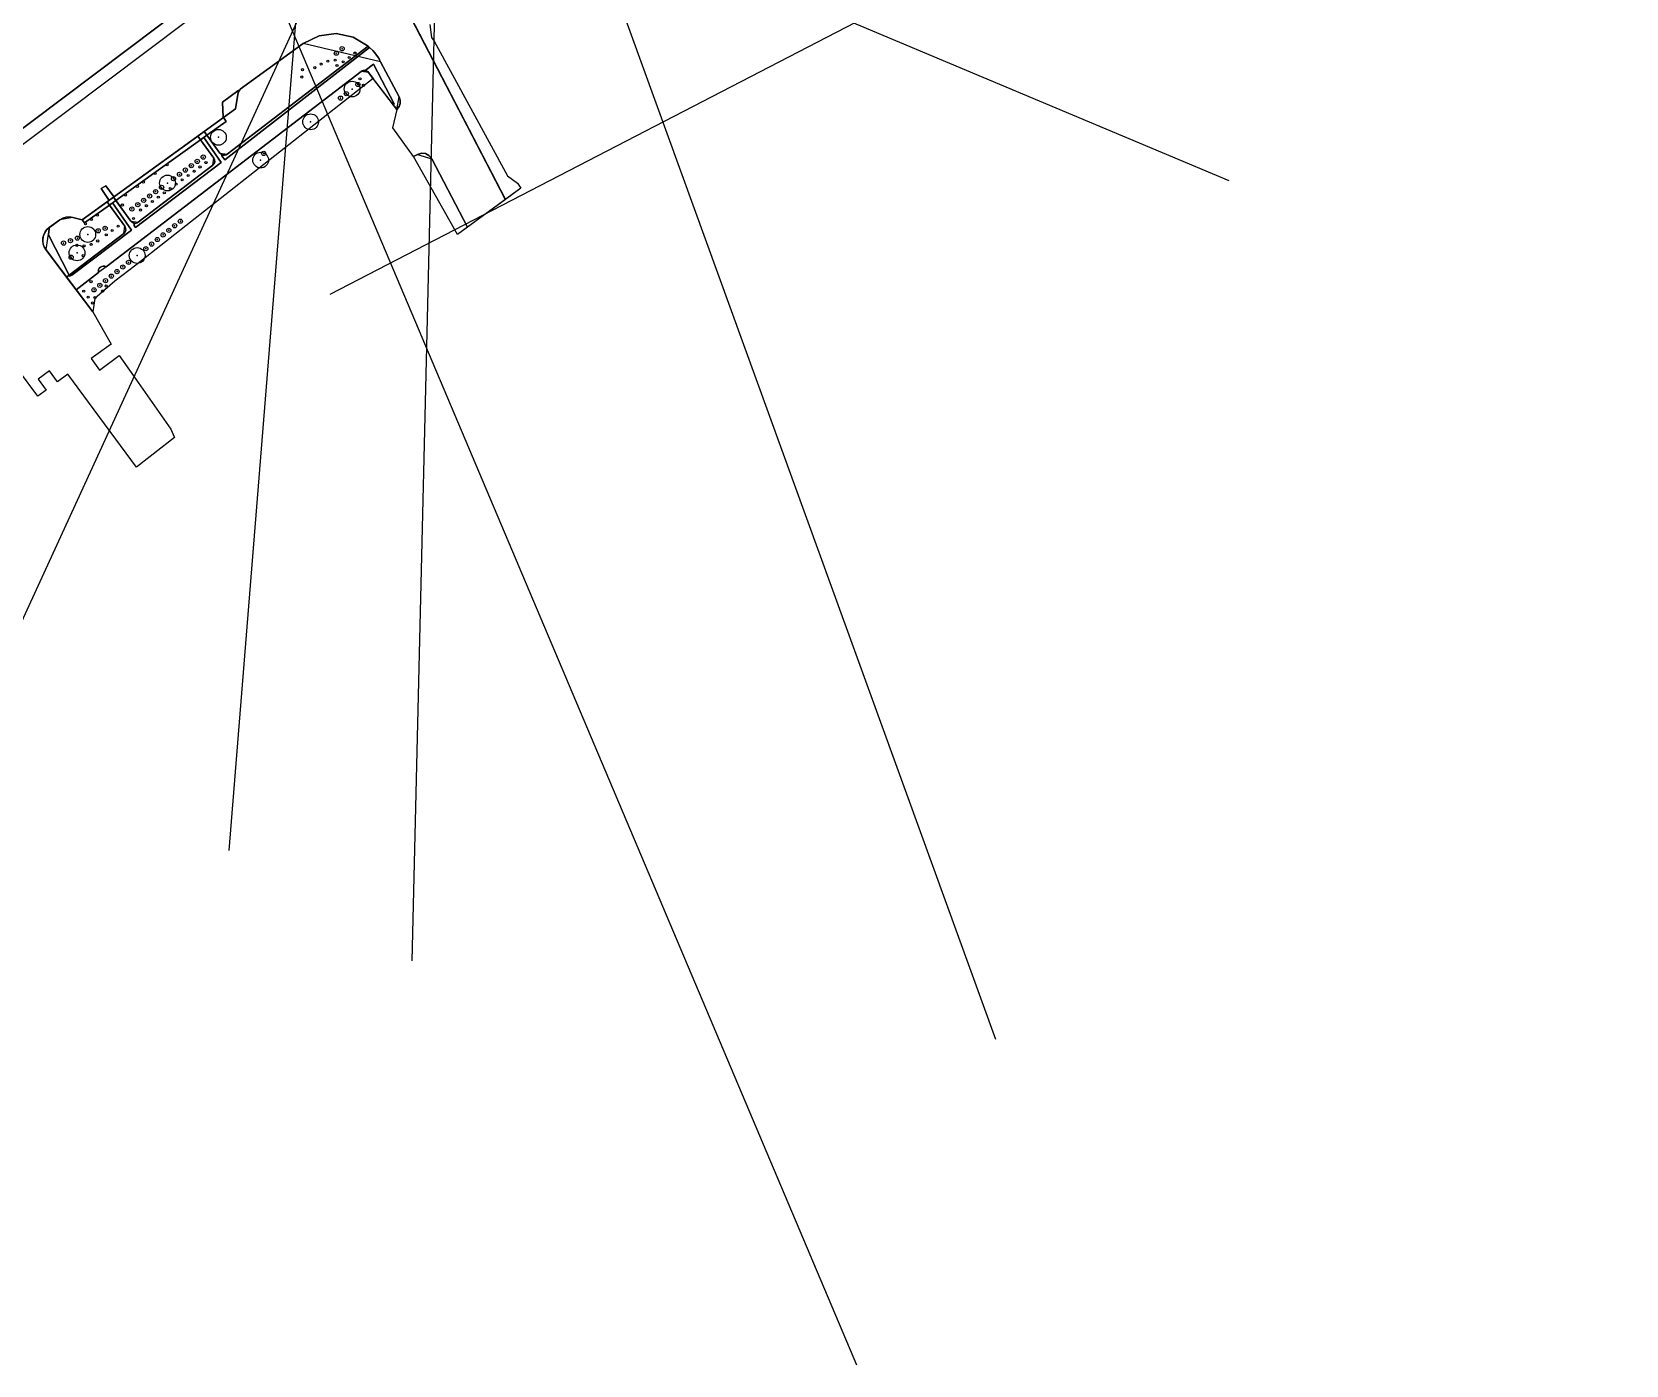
# Model space of a CAD drawing. Header units: metres. Extents: x 13966 to 15478, y -1639 to -430.
# Drawn here: x 14700.7 to 15004.2, y -1165.5 to -911.7 of the extents above; entities that cross this region are included whole.
import ezdxf

# ---------------------------------------------------------------- set-up
doc = ezdxf.new("R2010")
doc.units = ezdxf.units.M
for name, color, linetype in [('BOUNDARY', 7, 'Continuous'), ('CURB', 7, 'Continuous'), ('ELECTR_CABLE', 7, 'Continuous'), ('ELECTR_CABLE_COMM', 7, 'Continuous'), ('GAS', 7, 'Continuous'), ('GRASS', 7, 'Continuous'), ('HEAT', 7, 'Continuous'), ('NEW_BUSH', 3, 'Continuous'), ('NEW_TREE', 3, 'Continuous'), ('OVERHEAD_POWER_LINE', 7, 'Continuous'), ('ROAD', 7, 'Continuous'), ('SIDEWALK_PATH', 7, 'Continuous'), ('WATER_PIPELINE', 7, 'Continuous')]:
    doc.layers.add(name, color=color, linetype=linetype)

# ---------------------------------------------------------------- blocks, each defined once
blk = doc.blocks.new('ЛАПЧАТКА_GOLDFINGER')
blk.add_circle((0, 0), 0.2)
blk = doc.blocks.new('ИВА_БУЛЛАТА')
blk.add_circle((0, 0), 0.2)
blk = doc.blocks.new('СПИРЕЯ_GREFSHEIM')
blk.add_circle((0, 0), 0.2)
blk = doc.blocks.new('ПУЗЫРЕПЛОДНИК_LADY_IN_RED')
blk.add_circle((0, 0), 0.2)
blk = doc.blocks.new('ПУЗЫРЕПЛОДНИК_TINY_WINE_GOLD')
blk.add_circle((0, 0), 0.2)
blk = doc.blocks.new('КЛЕН_CRIMSON_SENTRY')
blk.add_circle((0, 0), 0.2)
blk = doc.blocks.new('КЛЕН_PRINCETON_GOLD')
blk.add_circle((0, 0), 0.2)

msp = doc.modelspace()

# ---------------------------------------------------------------- linework, layer by layer
at = {"layer": 'BOUNDARY'}
msp.add_lwpolyline([(14776.51, -910.29), (14776.83, -912.8), (14777.34, -913.46), (14791.3, -939.12), (14793.19, -940.51), (14793.8, -941.48), (14781.78, -950.26), (14773.41, -935.42), (14769.47, -930.01), (14770.27, -926.52), (14765.7, -920.57), (14720.54, -956.15), (14716.53, -959.19), (14712.69, -962.46), (14712.3, -965.02), (14715.85, -971.14), (14712.02, -973.91), (14713.58, -976.08), (14717.37, -973.34), (14720.09, -977.17), (14727.21, -987.34), (14727.87, -988.94), (14720.63, -994.6), (14707.55, -976.89), (14705.6, -978.32), (14704.07, -976.25), (14701.94, -977.83), (14703.46, -979.89), (14701.86, -981.06), (14698.4, -976.36)], dxfattribs=at)
at = {"layer": 'CURB'}
for points in [[(14790.89, -943.61), (14772.31, -907.88), (14774.15, -896.16), (14775.67, -896.29), (14777.93, -899.45), (14805.49, -879.06), (14812.14, -874.23)], [(14674.63, -906.49), (14711.47, -881.39), (14715.68, -882.25), (14730.87, -905.73), (14730.15, -909.76), (14692.19, -938.25), (14687.91, -937.54), (14672.97, -915.61), (14673.76, -911.44), (14676.66, -909.46), (14674.59, -906.43)], [(14731.01, -905.98), (14688.33, -938.03)], [(14770.22, -926.47), (14770.63, -924.07), (14767.12, -917.39), (14752.4, -913.94), (14740.39, -922.63), (14739.99, -923.28), (14739.49, -926.37), (14710.33, -947.47), (14708.54, -947.02), (14706.04, -947.49), (14704.04, -948.94), (14703.4, -953.17), (14712.3, -965.02)], [(14733.54, -930.68), (14736.52, -934.78), (14737.93, -934.98), (14764.76, -914.44)], [(14764.76, -914.44), (14765.03, -914.68), (14765.67, -915.32), (14766.2, -915.96), (14766.9, -917)], [(14765.7, -920.57), (14764.82, -919.43), (14763.42, -919.24), (14714.87, -956.42), (14713.41, -957.54), (14709.14, -960.81)], [(14716.25, -943.18), (14719.57, -947.75), (14720.99, -947.96), (14735.15, -937.11), (14735.35, -935.73), (14732.32, -931.56)], [(14732.32, -931.56), (14733.53, -930.68)], [(14773.41, -935.42), (14774.14, -935.03), (14776.84, -935.87), (14783.67, -948.88)], [(14715.04, -944.07), (14716.25, -943.18)], [(14707.32, -958.43), (14718.21, -950.09), (14718.41, -948.71), (14715.04, -944.07)], [(14707.32, -958.43), (14709.14, -960.81)]]:
    msp.add_lwpolyline(points, dxfattribs=at)
at = {"layer": 'ELECTR_CABLE'}
msp.add_line((14766.62, -871.91), (14928.61, -940.02), dxfattribs=at)
at = {"layer": 'ELECTR_CABLE_COMM'}
msp.add_line((14857.8, -1165.49), (14728.24, -859.15), dxfattribs=at)
at = {"layer": 'GAS'}
msp.add_line((14738.26, -1067.53), (14758.27, -819.11), dxfattribs=at)
at = {"layer": 'GRASS'}
msp.add_lwpolyline([(14683.65, -904.7), (14715.5, -882.01), (14715.55, -882.06), (14715.59, -882.12), (14715.63, -882.18), (14715.68, -882.25), (14730.87, -905.73), (14730.9, -905.79), (14730.94, -905.86), (14730.98, -905.92), (14731.01, -905.98), (14688.33, -938.03)], dxfattribs=at)
for points in [[(14736.52, -934.78), (14734.06, -931.4), (14737.72, -928.78), (14737.19, -928.03), (14739.49, -926.37), (14739.99, -923.28), (14740.04, -923.09), (14740.13, -922.92), (14740.24, -922.76), (14740.39, -922.63), (14752.4, -913.94), (14755.42, -912.45), (14758.67, -912.05), (14761.88, -912.71), (14764.76, -914.44), (14737.93, -934.98), (14737.76, -935.09), (14737.58, -935.16), (14737.38, -935.19), (14737.18, -935.18), (14736.99, -935.13), (14736.81, -935.05), (14736.65, -934.93)], [(14712.3, -965.02), (14709.14, -960.81), (14713.41, -957.54), (14713.38, -957.25), (14713.43, -956.96), (14713.56, -956.71), (14713.77, -956.5), (14714.03, -956.35), (14714.31, -956.29), (14714.6, -956.31), (14714.87, -956.42), (14763.42, -919.24), (14763.59, -919.14), (14763.77, -919.07), (14763.97, -919.04), (14764.16, -919.04), (14764.35, -919.09), (14764.53, -919.17), (14764.69, -919.28), (14764.82, -919.43), (14765.7, -920.57), (14720.54, -956.15), (14716.53, -959.19), (14712.69, -962.46)], [(14734.06, -931.4), (14733.54, -930.68), (14737.19, -928.03), (14737.72, -928.78)], [(14716.71, -943.81), (14716.25, -943.18), (14732.32, -931.56), (14732.84, -932.27)], [(14719.57, -947.75), (14716.71, -943.81), (14732.84, -932.27), (14735.35, -935.73), (14735.52, -936.09), (14735.54, -936.46), (14735.41, -936.82), (14735.15, -937.11), (14720.99, -947.96), (14720.82, -948.06), (14720.64, -948.13), (14720.44, -948.16), (14720.24, -948.15), (14720.05, -948.11), (14719.87, -948.02), (14719.71, -947.9)], [(14703.9, -950.34), (14704.03, -949.23), (14704.14, -948.87), (14706.04, -947.49), (14706.61, -947.17), (14707.24, -946.97), (14707.89, -946.92), (14708.54, -947.02), (14710.33, -947.47), (14710.77, -948.07), (14715.49, -944.69), (14718.41, -948.71), (14718.58, -949.06), (14718.59, -949.44), (14718.47, -949.79), (14718.21, -950.09), (14707.83, -958.04)], [(14710.77, -948.07), (14710.33, -947.47), (14715.04, -944.06), (14715.49, -944.69)], [(14703.4, -953.17), (14703.09, -952.66), (14702.89, -952.1), (14702.81, -951.51), (14702.84, -950.92), (14702.98, -950.34), (14703.24, -949.8), (14703.6, -949.33), (14704.04, -948.94), (14704.11, -948.96), (14704.03, -949.23), (14703.9, -950.34), (14707.83, -958.04), (14707.34, -958.41)]]:
    msp.add_lwpolyline(points, close=True, dxfattribs=at)
at = {"layer": 'HEAT'}
for p, q in [((14884.22, -1103.54), (14740.5, -707.31)), ((14757.53, -961.62), (15048.85, -810.88))]:
    msp.add_line(p, q, dxfattribs=at)
at = {"layer": 'NEW_BUSH'}
for centre in [(14758.68, -915.78), (14759.79, -914.93), (14762.79, -921.73), (14759.49, -924.33), (14760.59, -923.47), (14744.86, -934.85), (14729.95, -938.02), (14731.08, -937.19), (14732.21, -936.37), (14733.35, -935.55), (14727.68, -939.66), (14728.82, -938.84), (14722.02, -943.78), (14723.15, -942.95), (14724.29, -942.13), (14725.42, -941.31), (14719.76, -945.42), (14720.89, -944.6), (14713.35, -949.58), (14714.67, -949.11), (14725.71, -950.36), (14726.8, -949.49), (14727.9, -948.62), (14729, -947.75), (14706.75, -951.92), (14708.07, -951.45), (14709.39, -950.98), (14722.42, -952.98), (14723.52, -952.11), (14724.61, -951.24), (14708.2, -954.61), (14719.13, -955.59), (14714.75, -959.08), (14715.85, -958.21), (14716.94, -957.34), (14718.04, -956.46), (14712.56, -960.82), (14713.66, -959.95)]:
    msp.add_circle(centre, 0.4, dxfattribs=at)
for p in [(14758.68, -915.78), (14759.79, -914.93), (14762.79, -921.73), (14759.49, -924.33), (14760.59, -923.47), (14731.08, -937.19), (14732.21, -936.37), (14733.35, -935.55), (14744.86, -934.85), (14727.68, -939.66), (14728.82, -938.84), (14729.95, -938.02), (14722.02, -943.78), (14723.15, -942.95), (14724.29, -942.13), (14725.42, -941.31), (14719.76, -945.42), (14720.89, -944.6), (14713.35, -949.58), (14714.67, -949.11), (14726.8, -949.49), (14727.9, -948.62), (14729, -947.75), (14706.75, -951.92), (14708.07, -951.45), (14709.39, -950.98), (14722.42, -952.98), (14723.52, -952.11), (14724.61, -951.24), (14725.71, -950.36), (14708.2, -954.61), (14719.13, -955.59), (14714.75, -959.08), (14715.85, -958.21), (14716.94, -957.34), (14718.04, -956.46), (14712.56, -960.82), (14713.66, -959.95)]:
    msp.add_point(p, dxfattribs=at)
at = {"layer": 'NEW_TREE'}
for centre in [(14761.69, -922.6), (14753.79, -928.84), (14736.24, -931.78), (14744.28, -936.12), (14726.55, -940.49), (14711.37, -950.28), (14709.32, -953.77), (14720.78, -954.29)]:
    msp.add_circle(centre, 1.5, dxfattribs=at)
for p in [(14761.69, -922.6), (14736.24, -931.78), (14753.79, -928.84), (14744.28, -936.12), (14726.55, -940.49), (14711.37, -950.28), (14709.32, -953.77), (14720.78, -954.29)]:
    msp.add_point(p, dxfattribs=at)
at = {"layer": 'OVERHEAD_POWER_LINE'}
msp.add_line((14683.07, -1058.14), (14848.46, -697.95), dxfattribs=at)
at = {"layer": 'ROAD'}
for points in [[(14681.46, -901.84), (14711.47, -881.39), (14712.51, -880.94), (14713.61, -880.91), (14714.64, -881.27), (14715.5, -882.01), (14715.68, -882.25), (14730.87, -905.73), (14731.01, -905.98), (14731.32, -907), (14731.27, -908.03), (14730.87, -908.98), (14730.15, -909.76), (14692.19, -938.25)], [(14772.79, -908.81), (14790.89, -943.61), (14783.67, -948.88), (14776.84, -935.87), (14776.33, -935.26), (14775.66, -934.89), (14774.9, -934.81), (14774.14, -935.03), (14773.41, -935.42), (14769.47, -930.01), (14770.27, -926.52), (14770.22, -926.47), (14770.62, -925.94), (14770.83, -925.34), (14770.84, -924.7), (14770.63, -924.07), (14767.12, -917.39), (14766.69, -916.64), (14766.19, -915.94), (14765.64, -915.28), (14765.03, -914.68), (14764.76, -914.44), (14761.88, -912.71), (14758.67, -912.05), (14755.42, -912.45), (14752.4, -913.94), (14740.39, -922.63), (14740.32, -922.69), (14740.25, -922.76), (14740.19, -922.83), (14740.13, -922.9), (14739.94, -922.94), (14737.01, -925.07), (14737.16, -927.98), (14737.19, -928.03), (14733.54, -930.68), (14732.32, -931.56), (14716.47, -943.03), (14716.23, -942.95), (14714.83, -941.01), (14713.94, -941.55), (14715.42, -943.79), (14715.04, -944.06), (14710.33, -947.47), (14708.54, -947.02), (14707.89, -946.92), (14707.24, -946.97), (14706.61, -947.17), (14706.04, -947.49), (14704.14, -948.87), (14704.04, -948.94), (14703.52, -949.42), (14703.13, -950), (14702.89, -950.66), (14702.8, -951.37), (14702.84, -951.85), (14702.96, -952.32), (14703.15, -952.76), (14703.4, -953.17), (14707.34, -958.41), (14709.14, -960.81), (14712.3, -965.02), (14715.85, -971.14), (14712.02, -973.91), (14713.58, -976.08), (14717.37, -973.34), (14720.09, -977.17), (14727.21, -987.34), (14727.87, -988.94), (14720.63, -994.6), (14707.55, -976.89), (14705.6, -978.32), (14704.07, -976.25), (14701.94, -977.83), (14703.46, -979.89), (14701.86, -981.06), (14698.4, -976.36)]]:
    msp.add_lwpolyline(points, dxfattribs=at)
for points in [[(14737.16, -927.98), (14737.01, -925.07), (14739.94, -922.94), (14740.13, -922.9), (14740.08, -922.99), (14740.04, -923.09), (14740.01, -923.18), (14739.99, -923.28), (14739.49, -926.37), (14737.19, -928.03)], [(14715.42, -943.79), (14713.94, -941.55), (14714.83, -941.01), (14716.23, -942.95), (14716.47, -943.03)]]:
    msp.add_lwpolyline(points, close=True, dxfattribs=at)
at = {"layer": 'SIDEWALK_PATH'}
for points in [[(14692.19, -938.25), (14691.24, -938.73), (14690.22, -938.85), (14689.21, -938.61), (14688.33, -938.03), (14731.01, -905.98), (14731.32, -907), (14731.27, -908.03), (14730.87, -908.98), (14730.15, -909.76)], [(14707.34, -958.41), (14707.83, -958.04), (14707.93, -958.24), (14708.31, -958), (14719.71, -949.47), (14716.06, -944.28), (14716.71, -943.81), (14719.57, -947.75), (14719.7, -947.89), (14719.84, -948), (14720, -948.09), (14720.17, -948.14), (14720.17, -948.58), (14720.44, -948.94), (14736.75, -936.57), (14733.46, -931.83), (14734.06, -931.4), (14736.52, -934.78), (14736.59, -934.87), (14736.68, -934.96), (14736.78, -935.03), (14736.88, -935.09), (14736.89, -935.29), (14737.43, -936.05), (14765.03, -914.68), (14765.64, -915.28), (14766.19, -915.94), (14766.69, -916.64), (14767.12, -917.39), (14770.63, -924.07), (14770.84, -924.7), (14770.83, -925.34), (14770.62, -925.94), (14770.22, -926.47), (14769.59, -925.64), (14769.7, -925.44), (14765.75, -917.88), (14764.2, -919.05), (14763.99, -919.04), (14763.79, -919.07), (14763.6, -919.13), (14763.42, -919.24), (14714.87, -956.42), (14714.6, -956.31), (14714.31, -956.29), (14714.03, -956.35), (14713.77, -956.5), (14713.56, -956.71), (14713.43, -956.96), (14713.38, -957.25), (14713.41, -957.54), (14709.14, -960.81)], [(14736.89, -935.29), (14736.88, -935.09), (14737.15, -935.17), (14737.42, -935.19), (14737.69, -935.12), (14737.93, -934.98), (14764.76, -914.44), (14764.83, -914.5), (14764.9, -914.56), (14764.97, -914.62), (14765.03, -914.68), (14737.43, -936.05)], [(14764.82, -919.43), (14764.7, -919.29), (14764.55, -919.18), (14764.38, -919.1), (14764.2, -919.05), (14765.75, -917.88), (14769.7, -925.44), (14769.59, -925.64)], [(14732.84, -932.27), (14732.32, -931.56), (14733.54, -930.68), (14734.06, -931.4)], [(14720.44, -948.94), (14720.17, -948.58), (14720.17, -948.14), (14720.39, -948.16), (14720.6, -948.14), (14720.81, -948.07), (14720.99, -947.96), (14735.15, -937.11), (14735.41, -936.82), (14735.54, -936.46), (14735.52, -936.09), (14735.35, -935.73), (14732.84, -932.27), (14733.46, -931.83), (14736.75, -936.57)], [(14773.41, -935.42), (14774.14, -935.03), (14774.9, -934.81), (14775.66, -934.89), (14776.33, -935.26), (14776.84, -935.87), (14783.67, -948.87), (14781.78, -950.26)], [(14715.04, -944.06), (14716.25, -943.18), (14716.71, -943.81), (14715.49, -944.69)], [(14707.93, -958.24), (14707.83, -958.04), (14718.21, -950.09), (14718.47, -949.79), (14718.59, -949.44), (14718.58, -949.06), (14718.41, -948.71), (14715.49, -944.69), (14716.06, -944.28), (14719.71, -949.47), (14708.31, -958)]]:
    msp.add_lwpolyline(points, close=True, dxfattribs=at)
msp.add_lwpolyline([(14776.51, -910.29), (14776.83, -912.8), (14777.34, -913.46), (14791.3, -939.12), (14793.19, -940.51), (14793.8, -941.48), (14790.9, -943.6), (14790.86, -943.55), (14772.79, -908.81)], dxfattribs=at)
at = {"layer": 'WATER_PIPELINE'}
msp.add_line((14773.15, -1088.55), (14782.37, -701.07), dxfattribs=at)

# ---------------------------------------------------------------- block references
at = {"layer": 'BUSH'}
for name, p in [('ЛАПЧАТКА_GOLDFINGER', (14761.12, -916.6)), ('ПУЗЫРЕПЛОДНИК_TINY_WINE_GOLD', (14762.23, -915.75)), ('ПУЗЫРЕПЛОДНИК_LADY_IN_RED', (14752.24, -918.91)), ('СПИРЕЯ_GREFSHEIM', (14754.59, -918.53)), ('ИВА_БУЛЛАТА', (14755.8, -917.84)), ('ЛАПЧАТКА_GOLDFINGER', (14757.08, -917.28)), ('ПУЗЫРЕПЛОДНИК_TINY_WINE_GOLD', (14758.47, -917.11)), ('ИВА_БУЛЛАТА', (14760, -917.43)), ('СПИРЕЯ_GREFSHEIM', (14752.13, -920.31)), ('ИВА_БУЛЛАТА', (14763.19, -920.66)), ('ЛАПЧАТКА_GOLDFINGER', (14763.84, -921.9)), ('ПУЗЫРЕПЛОДНИК_LADY_IN_RED', (14726.48, -937.02)), ('ПУЗЫРЕПЛОДНИК_TINY_WINE_GOLD', (14732.74, -937.43)), ('ПУЗЫРЕПЛОДНИК_LADY_IN_RED', (14733.88, -936.6)), ('ИВА_БУЛЛАТА', (14721.95, -940.3)), ('СПИРЕЯ_GREFSHEIM', (14724.21, -938.66)), ('ПУЗЫРЕПЛОДНИК_LADY_IN_RED', (14728.21, -940.71)), ('СПИРЕЯ_GREFSHEIM', (14729.34, -939.89)), ('ИВА_БУЛЛАТА', (14730.47, -939.07)), ('ЛАПЧАТКА_GOLDFINGER', (14731.61, -938.25)), ('ПУЗЫРЕПЛОДНИК_TINY_WINE_GOLD', (14718.54, -942.76)), ('ЛАПЧАТКА_GOLDFINGER', (14720.81, -941.12)), ('СПИРЕЯ_GREFSHEIM', (14723.67, -943.99)), ('ИВА_БУЛЛАТА', (14724.8, -943.17)), ('ЛАПЧАТКА_GOLDFINGER', (14725.94, -942.35)), ('ПУЗЫРЕПЛОДНИК_TINY_WINE_GOLD', (14727.07, -941.53)), ('СПИРЕЯ_GREFSHEIM', (14713.21, -946.62)), ('ПУЗЫРЕПЛОДНИК_LADY_IN_RED', (14717.95, -944.67)), ('ПУЗЫРЕПЛОДНИК_TINY_WINE_GOLD', (14721.4, -945.63)), ('ПУЗЫРЕПЛОДНИК_LADY_IN_RED', (14722.53, -944.81)), ('ЛАПЧАТКА_GOLDFINGER', (14710.94, -948.26)), ('ИВА_БУЛЛАТА', (14712.08, -947.44)), ('СПИРЕЯ_GREFSHEIM', (14716.02, -949.53)), ('ИВА_БУЛЛАТА', (14717.16, -948.7)), ('ПУЗЫРЕПЛОДНИК_LADY_IN_RED', (14709.27, -952.35)), ('СПИРЕЯ_GREFSHEIM', (14710.66, -952.46)), ('ИВА_БУЛЛАТА', (14712.03, -952.17)), ('ЛАПЧАТКА_GOLDFINGER', (14713.26, -951.52)), ('ПУЗЫРЕПЛОДНИК_LADY_IN_RED', (14714.89, -950.35)), ('ПУЗЫРЕПЛОДНИК_TINY_WINE_GOLD', (14710.52, -954.31)), ('ЛАПЧАТКА_GOLDFINGER', (14711.99, -959.26)), ('ПУЗЫРЕПЛОДНИК_TINY_WINE_GOLD', (14710.6, -961.08)), ('ПУЗЫРЕПЛОДНИК_LADY_IN_RED', (14711.44, -962.2)), ('ПУЗЫРЕПЛОДНИК_LADY_IN_RED', (14714.19, -961.05)), ('СПИРЕЯ_GREFSHEIM', (14714.86, -960.09)), ('СПИРЕЯ_GREFSHEIM', (14712.28, -963.32))]:
    msp.add_blockref(name, p, dxfattribs=at)
at = {"layer": 'TREE'}
for name, p in [('КЛЕН_PRINCETON_GOLD', (14758.82, -918.11)), ('КЛЕН_CRIMSON_SENTRY', (14720.06, -947.23)), ('КЛЕН_CRIMSON_SENTRY', (14712.75, -962.27))]:
    msp.add_blockref(name, p, dxfattribs=at)

doc.saveas('drawing.dxf')
